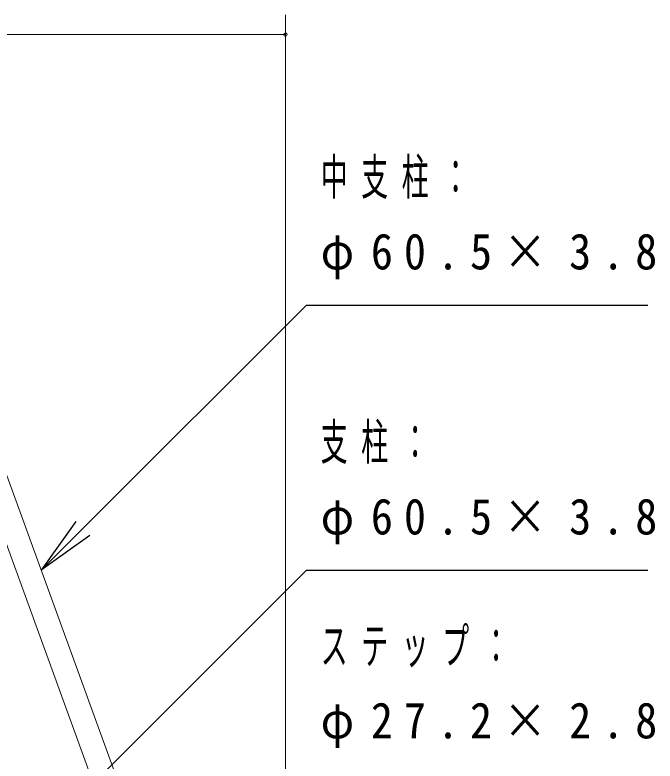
# Model space of a CAD drawing. Units: millimetres at full size; details may follow other scales. Extents: x -19540 to 0, y -2746 to 13350.
# Drawn here: x -8634 to -7004, y 4852 to 6754 of the extents above; entities that cross this region are included whole.
import ezdxf

# ---------------------------------------------------------------- set-up
doc = ezdxf.new("R2010")
doc.units = ezdxf.units.MM
doc.layers.add('線', color=7, linetype='Continuous', lineweight=13)
doc.layers.add('補助', color=2, linetype='Continuous', lineweight=25)
doc.styles.add('ＭＳ ゴシック', font='')
doc.styles.get('ＭＳ ゴシック').set_extended_font_data('MS Gothic')

# ---------------------------------------------------------------- blocks, each defined once
blk = doc.blocks.new('dimension_origin')
at = {"color": 0, "linetype": 'Continuous', "lineweight": -2}
blk.add_circle((0, 0), 1.25, dxfattribs=at)

msp = doc.modelspace()

# ---------------------------------------------------------------- linework, layer by layer
at = {"layer": '線'}
for p, q in [((-8672.578, 5626.697), (-7833.184, 3320.481)), ((-8711.669, 5557.208), (-7890.035, 3299.789))]:
    msp.add_line(p, q, dxfattribs=at)
at = {"layer": '補助', "lineweight": 13}
for p, q in [((-7945.289, 3640.041), (-7945.289, 6753.789)), ((-10138.549, 6703.789), (-7945.289, 6703.789))]:
    msp.add_line(p, q, dxfattribs=at)
at = {"layer": '補助'}
for p, q in [((-8461.586, 5444.48), (-7891.919, 6014.147)), ((-7891.919, 6014.147), (-7841.919, 6014.147)), ((-7841.919, 6014.147), (-7022.146, 6014.147)), ((-8479.263, 5462.158), (-8567.652, 5338.414)), ((-8567.652, 5338.414), (-8461.586, 5444.48)), ((-8443.908, 5426.803), (-8567.652, 5338.414)), ((-8605.603, 4624.868), (-7891.919, 5338.552)), ((-7891.919, 5338.552), (-7841.919, 5338.552)), ((-7841.919, 5338.552), (-7022.146, 5338.552))]:
    msp.add_line(p, q, dxfattribs=at)

# ---------------------------------------------------------------- block references
at = {"layer": '補助', "lineweight": 13, "xscale": 3.33, "yscale": 3.33, "rotation": 180}
msp.add_blockref('dimension_origin', (-7945.289, 6703.789), dxfattribs=at)

# ---------------------------------------------------------------- texts
at = {"layer": '補助', "char_height": 91.64, "attachment_point": 1, "style": 'ＭＳ ゴシック'}
for s, insert in [('\\T1.5;\\W0.55;中支柱：', (-7855.669, 6386.973)), ('\\T1.5;\\W0.9;φ60.5×3.8', (-7855.669, 6196.756)), ('\\T1.5;\\W0.55;支柱：', (-7855.669, 5711.378)), ('\\T1.5;\\W0.9;φ60.5×3.8', (-7855.669, 5521.16)), ('\\T1.5;\\W0.55;ステップ：', (-7855.669, 5191.592)), ('\\T1.5;\\W0.9;φ27.2×2.8', (-7855.669, 5001.374))]:
    msp.add_mtext(s, dxfattribs=dict(at, insert=insert))

doc.saveas('drawing.dxf')
